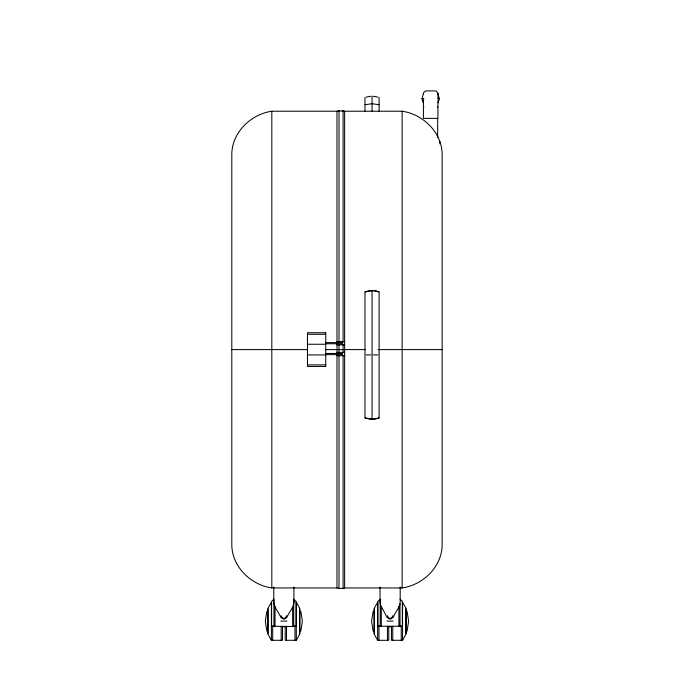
<?xml version="1.0" encoding="UTF-8"?>
<svg xmlns="http://www.w3.org/2000/svg" width="674" height="674" viewBox="0 0 674 674"><rect width="100%" height="100%" fill="white"/><g stroke="black" fill="none" stroke-linecap="round" stroke-linejoin="round"><path stroke-width="1.01" d="M437.923 93.526L439.305 98.851L438.151 102.81M423.954 98.851L422.034 98.851L423.415 93.526M266.87 611.326L265.32 621.226L266.87 631.117M300.823 631.117L302.365 621.226L300.823 611.326M373.135 611.326L371.585 621.226L373.135 631.117M407.088 631.117L408.629 621.226L407.088 611.326M293.923 587.079L293.923 602.48C293.358 608.192 288.876 612.262 286.854 617.418L284.386 619.044L281.917 617.418L281.092 615.716M392.858 615.716L392.032 617.418L389.564 619.044L387.095 617.418L380.355 604.746L380.355 601.275M437.67 107.115L437.889 106.366L437.67 107.023M286.593 615.716L285.768 617.418L283.299 619.044L280.839 617.418C278.809 612.262 274.335 608.192 273.77 602.48L273.77 587.079M296.299 640.3L299.627 634.293L299.627 608.159L296.299 602.152L296.299 640.3L285.195 640.3L285.195 626.272M402.555 640.3L405.891 634.293L405.891 608.159L402.555 602.152L402.555 640.3L391.459 640.3L391.459 626.272M364.979 291.918L372.048 290.629A15.19 11.315 0 0 1 375.645 290.957L379.108 291.918L379.108 417.88L375.645 418.84A15.19 11.315 0 0 1 372.048 419.169L364.979 417.88L364.979 291.918A19.976 19.976 0 0 1 379.041 291.909M366.108 97.098L370.835 96.239M364.979 104.748L372.048 103.712L379.108 104.748M343.091 588.377L344.641 587.955L344.641 111.227L339.005 110.806L336.975 111.227L336.975 587.955L339.005 588.377L343.091 588.377L343.091 355.897M339.081 111.227L271.816 111.227C251.048 114.235 232.479 131.969 231.805 153.504L231.805 545.679C232.479 567.213 251.048 584.948 271.816 587.955L336.975 587.955M344.33 587.955L402.134 587.955C422.91 584.948 441.47 567.213 442.144 545.679L442.144 153.504C441.47 131.969 422.91 114.235 402.134 111.227L342.232 111.227M293.738 626.542L296.071 626.247L296.071 601.427L293.738 599.068L293.738 626.542L271.614 626.247L271.614 601.427L273.956 599.068L273.956 626.542M380.22 626.542L380.22 599.068L377.878 601.427L377.878 626.247L402.336 626.247L402.336 601.427L400.002 599.068M422.034 98.851L423.398 98.682M307.462 334.296L325.736 334.296M336.975 341.507L344.641 341.507M325.736 342.611L342.535 342.611L342.535 343.757L325.736 343.757M307.462 344.254L325.736 344.254M336.975 344.861L344.641 344.861M231.805 349.595L307.546 349.595M325.416 349.595L365.35 349.595M377.962 349.595L442.144 349.595M336.975 352.367L344.641 352.367M325.736 353.471L342.535 353.471L342.535 354.617L325.736 354.617M307.462 354.928L325.736 354.928M366.108 354.895L370.835 354.895M373.253 354.895L377.979 354.895M336.975 355.729L344.641 355.729M307.462 364.895L325.736 364.895M280.839 621.083L286.854 621.083M387.095 621.083L393.119 621.083M271.614 626.247L274.259 626.289M293.434 626.289L296.071 626.247M377.878 626.247L379.437 626.247M399.69 626.289L402.336 626.247M282.263 626.744L285.422 626.744M388.527 626.744L391.687 626.744M271.395 640.3L271.395 602.152L268.058 608.159L268.058 634.293L271.395 640.3L282.499 640.3L282.499 626.272M377.659 640.3L377.659 602.152L374.323 608.159L374.323 634.293L377.659 640.3L388.755 640.3L388.755 626.272M373.253 96.239L377.979 97.098M437.94 98.682L439.305 98.851M387.356 615.716L388.182 617.418L390.65 619.044L393.119 617.418C395.141 612.262 399.623 608.192 400.188 602.48L400.188 587.079M423.238 102.81L422.084 98.851M423.719 107.023L423.499 106.366L423.719 107.115M293.594 601.275L293.923 602.48M439.886 141.818L439.886 143.899M437.94 93.644L437.94 98.32M437.94 100.047L437.94 105.616M437.94 107.267L437.94 118.371L423.398 118.371L423.398 107.267M437.67 118.371L437.67 137.302M423.398 100.047L423.398 105.616M406.127 608.774L406.127 633.67M402.134 111.227L402.134 587.955M401.249 640.3L401.249 626.272L398.915 626.542L398.915 606.398M400.002 603.736L400.002 626.542M392.765 626.272L392.765 640.3M387.449 626.272L387.449 640.3M381.299 607.308L381.299 626.542L378.965 626.289L378.965 640.3M380.035 587.079L380.035 602.48M379.108 97.486L379.108 111.227M374.087 608.774L374.087 633.67M372.048 96.205L372.048 111.227M372.048 290.629L372.048 419.169M364.979 97.486L364.979 111.227M343.091 110.806L343.091 342.24M343.091 344.338L343.091 352.746M339.005 110.806L339.005 342.24M339.005 344.338L339.005 352.746M339.005 355.897L339.005 588.377M299.863 608.774L299.863 633.67M294.985 640.3L294.985 626.272L292.651 626.542L292.651 607.308M286.501 626.272L286.501 640.3M281.184 626.272L281.184 640.3M275.034 606.398L275.034 626.542L272.7 626.289L272.7 640.3M271.816 111.227L271.816 587.955M267.822 608.774L267.822 633.67M423.398 93.779A2.654 2.654 0 0 1 423.634 92.683L425.319 91.142A3.353 3.353 0 0 1 426.516 90.923L434.831 90.923A3.353 3.353 0 0 1 436.019 91.142L437.704 92.683A2.654 2.654 0 0 1 437.94 93.779M379.108 417.888A19.976 19.976 0 0 1 365.047 417.888M325.736 332.729L307.462 332.729L307.462 366.462L325.736 366.462L325.736 332.729"/></g></svg>
